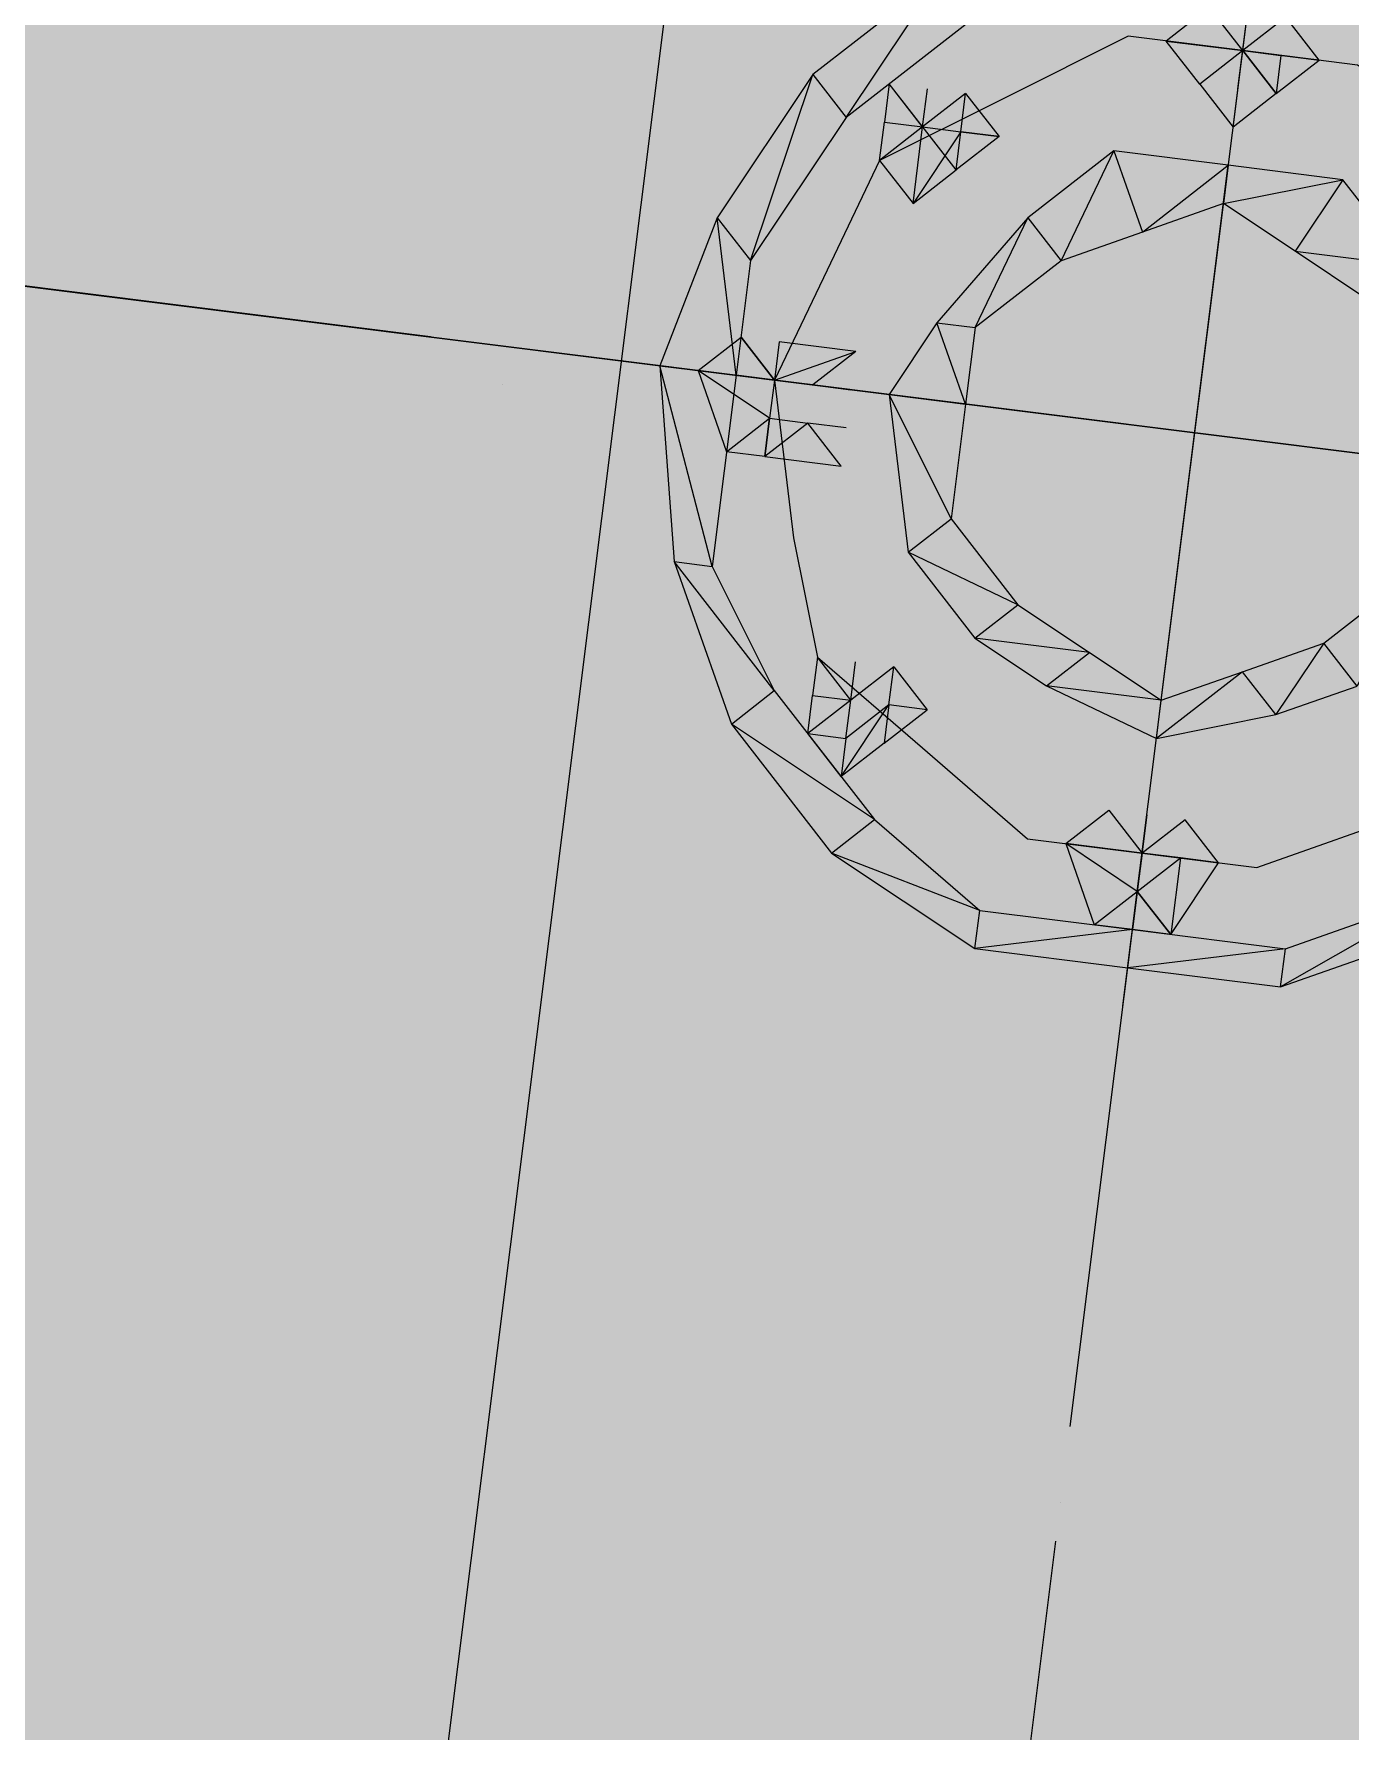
# Model space of a CAD drawing. Header units: metres. Extents: x -4 to 509425, y 7549 to 4732445.
# Drawn here: x 475987.121 to 475987.4103, y 4719727.6123 to 4719727.9853 of the extents above; entities that cross this region are included whole.
import ezdxf

# ---------------------------------------------------------------- set-up
doc = ezdxf.new("R2010")
doc.units = ezdxf.units.M
doc.header["$LTSCALE"] = 0.01
doc.header["$MEASUREMENT"] = 0
doc.layers.get('0').update_dxf_attribs({"lineweight": 0})
doc.layers.add('_SUBESTACIÓN', color=1, linetype='Continuous')
doc.layers.add('SUBESTACION LA VID', color=253, linetype='Continuous')

# ---------------------------------------------------------------- blocks, each defined once
blk = doc.blocks.new('A$Cfff6051d')
at = {"layer": 'SUBESTACION LA VID', "transparency": 33554687}
h = blk.add_hatch(color=256, dxfattribs=at)
h.dxf.hatch_style = 2
edge = h.paths.add_edge_path()
edge.add_spline(control_points=[(475986.60787, 4719725.92063), (475986.60787, 4719725.92063), (475986.61627, 4719725.91958), (475986.61627, 4719725.91958), (475986.61627, 4719725.91958), (475987.11864, 4719729.99479), (475987.11864, 4719729.99479), (475987.11864, 4719729.99479), (475986.60787, 4719725.92063), (475986.60787, 4719725.92063)], knot_values=[0, 0, 0, 0, 1, 1, 1, 2, 2, 2, 3, 3, 3, 3], degree=3, periodic=0)
edge = h.paths.add_edge_path()
edge.add_spline(control_points=[(475986.61627, 4719725.91958), (475986.61627, 4719725.91958), (475987.11864, 4719729.99479), (475987.11864, 4719729.99479), (475987.11864, 4719729.99479), (475987.12704, 4719729.99374), (475987.12704, 4719729.99374), (475987.12704, 4719729.99374), (475986.61627, 4719725.91958), (475986.61627, 4719725.91958)], knot_values=[0, 0, 0, 0, 1, 1, 1, 2, 2, 2, 3, 3, 3, 3], degree=3, periodic=0)
h = blk.add_hatch(color=256, dxfattribs=at)
h.dxf.hatch_style = 2
h.paths.add_polyline_path([(475987.38673, 4719727.98168), (475987.39408, 4719727.97222), (475987.38463, 4719727.96487)])
h = blk.add_hatch(color=256, dxfattribs=at)
h.dxf.hatch_style = 2
h.paths.add_polyline_path([(475987.32477, 4719727.96385), (475987.32583, 4719727.97225), (475987.33317, 4719727.96279)])
h = blk.add_hatch(color=256, dxfattribs=at)
h.dxf.hatch_style = 2
h.paths.add_polyline_path([(475987.2838, 4719727.90926), (475987.267, 4719727.91136), (475987.27645, 4719727.91871)])
h = blk.add_hatch(color=256, dxfattribs=at)
h.dxf.hatch_style = 2
h.paths.add_polyline_path([(475987.30897, 4719727.83784), (475987.31003, 4719727.84624), (475987.31737, 4719727.83679)])
h = blk.add_hatch(color=256, dxfattribs=at)
h.dxf.hatch_style = 2
h.paths.add_polyline_path([(475987.36462, 4719727.80527), (475987.34782, 4719727.80737), (475987.35727, 4719727.81472)])
h = blk.add_hatch(color=256, dxfattribs=at)
h.dxf.hatch_style = 2
h.paths.add_polyline_path([(475987.36356, 4719727.79687), (475987.37091, 4719727.78741), (475987.36251, 4719727.78847)])
at = {"layer": 'SUBESTACION LA VID', "lineweight": 15}
blk.add_line((475986.93215, 4719725.37657), (475987.55455, 4719730.34117), dxfattribs=at)
at = {"layer": 'SUBESTACION LA VID', "lineweight": 0}
for p, q in [((475987.38673, 4719727.98168), (475987.40253, 4719728.10768)), ((475987.36041, 4719727.77167), (475987.39095, 4719728.01528)), ((475987.38568, 4719727.97327), (475987.38884, 4719727.99848)), ((475987.32372, 4719727.95545), (475987.30902, 4719727.97435)), ((475987.31637, 4719727.9649), (475987.31742, 4719727.9733)), ((475987.32583, 4719727.97225), (475987.31637, 4719727.9649)), ((475987.38463, 4719727.96487), (475987.38463, 4719727.96487)), ((475987.36883, 4719727.83887), (475987.38357, 4719727.95647)), ((475987.2082, 4719727.91873), (475987.09059, 4719727.93348)), ((475987.2838, 4719727.90926), (475987.27645, 4719727.91871)), ((475987.3594, 4719727.89978), (475987.2418, 4719727.91452)), ((475987.49381, 4719727.88293), (475987.2586, 4719727.91242)), ((475987.22394, 4719727.90823), (475987.22394, 4719727.90823)), ((475987.3006, 4719727.90715), (475987.2754, 4719727.91031)), ((475987.2922, 4719727.9082), (475987.3006, 4719727.90715)), ((475987.29954, 4719727.89875), (475987.29114, 4719727.8998)), ((475987.51061, 4719727.88082), (475987.393, 4719727.89557)), ((475987.37515, 4719727.88927), (475987.37515, 4719727.88927)), ((475987.30057, 4719727.83889), (475987.30163, 4719727.84729)), ((475987.31003, 4719727.84624), (475987.29112, 4719727.83155)), ((475987.31003, 4719727.84624), (475987.30057, 4719727.83889)), ((475987.36567, 4719727.81367), (475987.36251, 4719727.78847)), ((475987.36462, 4719727.80527), (475987.36567, 4719727.81367)), ((475987.36567, 4719727.81367), (475987.36567, 4719727.81367)), ((475987.37407, 4719727.81261), (475987.36462, 4719727.80527)), ((475987.34882, 4719727.67926), (475987.36462, 4719727.80527)), ((475987.34671, 4719727.66246), (475987.34671, 4719727.66246)), ((475987.32986, 4719727.52806), (475987.34566, 4719727.65406))]:
    blk.add_line(p, q, dxfattribs=at)
at = {"layer": 'SUBESTACION LA VID', "lineweight": 15}
blk.add_lwpolyline([(475997.17099, 4719726.6697), (475986.16655, 4719728.04932), (475997.17099, 4719726.6697)], dxfattribs=at)
at = {"layer": 'SUBESTACION LA VID', "lineweight": 0}
blk.add_lwpolyline([(475987.38673, 4719727.98168), (475987.36153, 4719727.98484), (475987.33423, 4719727.97119), (475987.30692, 4719727.95755), (475987.29536, 4719727.9334), (475987.2838, 4719727.90926), (475987.28799, 4719727.8746), (475987.29323, 4719727.84835), (475987.31632, 4719727.82839), (475987.33942, 4719727.80843), (475987.36462, 4719727.80527), (475987.38982, 4719727.80211), (475987.42553, 4719727.8147), (475987.44443, 4719727.82939), (475987.45599, 4719727.85354), (475987.4686, 4719727.88609), (475987.46336, 4719727.91234), (475987.45812, 4719727.9386), (475987.44343, 4719727.9575), (475987.41193, 4719727.97852), (475987.38673, 4719727.98168)], dxfattribs=at)
at = {"layer": 'SUBESTACION LA VID'}
for points in [[(475987.38673, 4719727.98168), (475987.39408, 4719727.97222), (475987.38463, 4719727.96487)], [(475987.32477, 4719727.96385), (475987.32583, 4719727.97225), (475987.33317, 4719727.96279)], [(475987.2838, 4719727.90926), (475987.267, 4719727.91136), (475987.27645, 4719727.91871)], [(475987.30897, 4719727.83784), (475987.31003, 4719727.84624), (475987.31737, 4719727.83679)], [(475987.36462, 4719727.80527), (475987.34782, 4719727.80737), (475987.35727, 4719727.81472)], [(475987.36356, 4719727.79687), (475987.37091, 4719727.78741), (475987.36251, 4719727.78847)]]:
    blk.add_lwpolyline(points, close=True, dxfattribs=at)
at = {"layer": 'SUBESTACION LA VID', "lineweight": 0}
for points in [[(475987.38673, 4719727.98168), (475987.39408, 4719727.97222), (475987.38463, 4719727.96487)], [(475987.32477, 4719727.96385), (475987.32583, 4719727.97225), (475987.33317, 4719727.96279)], [(475987.2838, 4719727.90926), (475987.267, 4719727.91136), (475987.27645, 4719727.91871)], [(475987.30897, 4719727.83784), (475987.31003, 4719727.84624), (475987.31737, 4719727.83679)], [(475987.36462, 4719727.80527), (475987.34782, 4719727.80737), (475987.35727, 4719727.81472)], [(475987.36356, 4719727.79687), (475987.37091, 4719727.78741), (475987.36251, 4719727.78847)]]:
    blk.add_lwpolyline(points, close=True, dxfattribs=at)
at = {"layer": 'SUBESTACION LA VID'}
for points in [[(475986.61627, 4719725.91958), (475986.61627, 4719725.91958), (475987.11864, 4719729.99479), (475987.11864, 4719729.99479), (475987.11864, 4719729.99479), (475987.12704, 4719729.99374), (475987.12704, 4719729.99374), (475987.12704, 4719729.99374), (475986.61627, 4719725.91958), (475986.61627, 4719725.91958)], [(475987.32058, 4719727.9985), (475987.32058, 4719727.9985), (475987.29957, 4719727.96701), (475987.29957, 4719727.96701), (475987.29957, 4719727.96701), (475987.29222, 4719727.97646), (475987.29222, 4719727.97646), (475987.29222, 4719727.97646), (475987.32058, 4719727.9985), (475987.32058, 4719727.9985)], [(475987.32793, 4719727.98905), (475987.32793, 4719727.98905), (475987.32058, 4719727.9985), (475987.32058, 4719727.9985), (475987.32058, 4719727.9985), (475987.29957, 4719727.96701), (475987.29957, 4719727.96701), (475987.29957, 4719727.96701), (475987.32793, 4719727.98905), (475987.32793, 4719727.98905)], [(475987.38673, 4719727.98168), (475987.38673, 4719727.98168), (475987.36993, 4719727.98378), (475987.36993, 4719727.98378), (475987.36993, 4719727.98378), (475987.37939, 4719727.99113), (475987.37939, 4719727.99113), (475987.37939, 4719727.99113), (475987.38673, 4719727.98168), (475987.38673, 4719727.98168)], [(475987.40353, 4719727.97957), (475987.40353, 4719727.97957), (475987.38673, 4719727.98168), (475987.38673, 4719727.98168), (475987.38673, 4719727.98168), (475987.39619, 4719727.98902), (475987.39619, 4719727.98902), (475987.39619, 4719727.98902), (475987.40353, 4719727.97957), (475987.40353, 4719727.97957)], [(475987.37728, 4719727.97433), (475987.37728, 4719727.97433), (475987.38673, 4719727.98168), (475987.38673, 4719727.98168), (475987.38673, 4719727.98168), (475987.36993, 4719727.98378), (475987.36993, 4719727.98378), (475987.36993, 4719727.98378), (475987.37728, 4719727.97433), (475987.37728, 4719727.97433)], [(475987.38463, 4719727.96487), (475987.38463, 4719727.96487), (475987.37728, 4719727.97433), (475987.37728, 4719727.97433), (475987.37728, 4719727.97433), (475987.38673, 4719727.98168), (475987.38673, 4719727.98168), (475987.38673, 4719727.98168), (475987.38463, 4719727.96487), (475987.38463, 4719727.96487)], [(475987.38673, 4719727.98168), (475987.38673, 4719727.98168), (475987.39408, 4719727.97222), (475987.39408, 4719727.97222), (475987.39408, 4719727.97222), (475987.39513, 4719727.98062), (475987.39513, 4719727.98062), (475987.39513, 4719727.98062), (475987.38673, 4719727.98168), (475987.38673, 4719727.98168)], [(475987.39513, 4719727.98062), (475987.39513, 4719727.98062), (475987.40353, 4719727.97957), (475987.40353, 4719727.97957), (475987.40353, 4719727.97957), (475987.38673, 4719727.98168), (475987.38673, 4719727.98168), (475987.38673, 4719727.98168), (475987.39513, 4719727.98062), (475987.39513, 4719727.98062)], [(475987.39408, 4719727.97222), (475987.39408, 4719727.97222), (475987.39513, 4719727.98062), (475987.39513, 4719727.98062), (475987.39513, 4719727.98062), (475987.40353, 4719727.97957), (475987.40353, 4719727.97957), (475987.40353, 4719727.97957), (475987.39408, 4719727.97222), (475987.39408, 4719727.97222)], [(475987.29222, 4719727.97646), (475987.29222, 4719727.97646), (475987.27856, 4719727.93551), (475987.27856, 4719727.93551), (475987.27856, 4719727.93551), (475987.27121, 4719727.94496), (475987.27121, 4719727.94496), (475987.27121, 4719727.94496), (475987.29222, 4719727.97646), (475987.29222, 4719727.97646)], [(475987.29957, 4719727.96701), (475987.29957, 4719727.96701), (475987.29222, 4719727.97646), (475987.29222, 4719727.97646), (475987.29222, 4719727.97646), (475987.27856, 4719727.93551), (475987.27856, 4719727.93551), (475987.27856, 4719727.93551), (475987.29957, 4719727.96701), (475987.29957, 4719727.96701)], [(475987.31637, 4719727.9649), (475987.31637, 4719727.9649), (475987.30797, 4719727.96595), (475987.30797, 4719727.96595), (475987.30797, 4719727.96595), (475987.30902, 4719727.97435), (475987.30902, 4719727.97435), (475987.30902, 4719727.97435), (475987.31637, 4719727.9649), (475987.31637, 4719727.9649)], [(475987.30692, 4719727.95755), (475987.30692, 4719727.95755), (475987.31637, 4719727.9649), (475987.31637, 4719727.9649), (475987.31637, 4719727.9649), (475987.30797, 4719727.96595), (475987.30797, 4719727.96595), (475987.30797, 4719727.96595), (475987.30692, 4719727.95755), (475987.30692, 4719727.95755)], [(475987.31426, 4719727.9481), (475987.31426, 4719727.9481), (475987.30692, 4719727.95755), (475987.30692, 4719727.95755), (475987.30692, 4719727.95755), (475987.31637, 4719727.9649), (475987.31637, 4719727.9649), (475987.31637, 4719727.9649), (475987.31426, 4719727.9481), (475987.31426, 4719727.9481)], [(475987.31637, 4719727.9649), (475987.31637, 4719727.9649), (475987.31426, 4719727.9481), (475987.31426, 4719727.9481), (475987.31426, 4719727.9481), (475987.32477, 4719727.96385), (475987.32477, 4719727.96385), (475987.32477, 4719727.96385), (475987.31637, 4719727.9649), (475987.31637, 4719727.9649)], [(475987.31426, 4719727.9481), (475987.31426, 4719727.9481), (475987.32477, 4719727.96385), (475987.32477, 4719727.96385), (475987.32477, 4719727.96385), (475987.32372, 4719727.95545), (475987.32372, 4719727.95545), (475987.32372, 4719727.95545), (475987.31426, 4719727.9481), (475987.31426, 4719727.9481)], [(475987.32477, 4719727.96385), (475987.32477, 4719727.96385), (475987.32372, 4719727.95545), (475987.32372, 4719727.95545), (475987.32372, 4719727.95545), (475987.33317, 4719727.96279), (475987.33317, 4719727.96279), (475987.33317, 4719727.96279), (475987.32477, 4719727.96385), (475987.32477, 4719727.96385)], [(475987.35837, 4719727.95963), (475987.35837, 4719727.95963), (475987.34681, 4719727.93549), (475987.34681, 4719727.93549), (475987.34681, 4719727.93549), (475987.33947, 4719727.94494), (475987.33947, 4719727.94494), (475987.33947, 4719727.94494), (475987.35837, 4719727.95963), (475987.35837, 4719727.95963)], [(475987.36467, 4719727.94178), (475987.36467, 4719727.94178), (475987.35837, 4719727.95963), (475987.35837, 4719727.95963), (475987.35837, 4719727.95963), (475987.34681, 4719727.93549), (475987.34681, 4719727.93549), (475987.34681, 4719727.93549), (475987.36467, 4719727.94178), (475987.36467, 4719727.94178)], [(475987.38357, 4719727.95647), (475987.38357, 4719727.95647), (475987.36467, 4719727.94178), (475987.36467, 4719727.94178), (475987.36467, 4719727.94178), (475987.35837, 4719727.95963), (475987.35837, 4719727.95963), (475987.35837, 4719727.95963), (475987.38357, 4719727.95647), (475987.38357, 4719727.95647)], [(475987.38252, 4719727.94807), (475987.38252, 4719727.94807), (475987.38357, 4719727.95647), (475987.38357, 4719727.95647), (475987.38357, 4719727.95647), (475987.36467, 4719727.94178), (475987.36467, 4719727.94178), (475987.36467, 4719727.94178), (475987.38252, 4719727.94807), (475987.38252, 4719727.94807)], [(475987.40877, 4719727.95331), (475987.40877, 4719727.95331), (475987.38252, 4719727.94807), (475987.38252, 4719727.94807), (475987.38252, 4719727.94807), (475987.38357, 4719727.95647), (475987.38357, 4719727.95647), (475987.38357, 4719727.95647), (475987.40877, 4719727.95331), (475987.40877, 4719727.95331)], [(475987.39827, 4719727.93757), (475987.39827, 4719727.93757), (475987.40877, 4719727.95331), (475987.40877, 4719727.95331), (475987.40877, 4719727.95331), (475987.38252, 4719727.94807), (475987.38252, 4719727.94807), (475987.38252, 4719727.94807), (475987.39827, 4719727.93757), (475987.39827, 4719727.93757)], [(475987.42347, 4719727.93441), (475987.42347, 4719727.93441), (475987.39827, 4719727.93757), (475987.39827, 4719727.93757), (475987.39827, 4719727.93757), (475987.40877, 4719727.95331), (475987.40877, 4719727.95331), (475987.40877, 4719727.95331), (475987.42347, 4719727.93441), (475987.42347, 4719727.93441)], [(475987.27121, 4719727.94496), (475987.27121, 4719727.94496), (475987.2754, 4719727.91031), (475987.2754, 4719727.91031), (475987.2754, 4719727.91031), (475987.2586, 4719727.91242), (475987.2586, 4719727.91242), (475987.2586, 4719727.91242), (475987.27121, 4719727.94496), (475987.27121, 4719727.94496)], [(475987.27856, 4719727.93551), (475987.27856, 4719727.93551), (475987.27121, 4719727.94496), (475987.27121, 4719727.94496), (475987.27121, 4719727.94496), (475987.2754, 4719727.91031), (475987.2754, 4719727.91031), (475987.2754, 4719727.91031), (475987.27856, 4719727.93551), (475987.27856, 4719727.93551)], [(475987.33947, 4719727.94494), (475987.33947, 4719727.94494), (475987.32791, 4719727.92079), (475987.32791, 4719727.92079), (475987.32791, 4719727.92079), (475987.31951, 4719727.92184), (475987.31951, 4719727.92184), (475987.31951, 4719727.92184), (475987.33947, 4719727.94494), (475987.33947, 4719727.94494)], [(475987.34681, 4719727.93549), (475987.34681, 4719727.93549), (475987.33947, 4719727.94494), (475987.33947, 4719727.94494), (475987.33947, 4719727.94494), (475987.32791, 4719727.92079), (475987.32791, 4719727.92079), (475987.32791, 4719727.92079), (475987.34681, 4719727.93549), (475987.34681, 4719727.93549)], [(475987.41401, 4719727.92706), (475987.41401, 4719727.92706), (475987.42347, 4719727.93441), (475987.42347, 4719727.93441), (475987.42347, 4719727.93441), (475987.39827, 4719727.93757), (475987.39827, 4719727.93757), (475987.39827, 4719727.93757), (475987.41401, 4719727.92706), (475987.41401, 4719727.92706)], [(475987.31951, 4719727.92184), (475987.31951, 4719727.92184), (475987.3258, 4719727.90399), (475987.3258, 4719727.90399), (475987.3258, 4719727.90399), (475987.309, 4719727.9061), (475987.309, 4719727.9061), (475987.309, 4719727.9061), (475987.31951, 4719727.92184), (475987.31951, 4719727.92184)], [(475987.32791, 4719727.92079), (475987.32791, 4719727.92079), (475987.31951, 4719727.92184), (475987.31951, 4719727.92184), (475987.31951, 4719727.92184), (475987.3258, 4719727.90399), (475987.3258, 4719727.90399), (475987.3258, 4719727.90399), (475987.32791, 4719727.92079), (475987.32791, 4719727.92079)], [(475987.30165, 4719727.91555), (475987.30165, 4719727.91555), (475987.2838, 4719727.90926), (475987.2838, 4719727.90926), (475987.2838, 4719727.90926), (475987.28485, 4719727.91766), (475987.28485, 4719727.91766), (475987.28485, 4719727.91766), (475987.30165, 4719727.91555), (475987.30165, 4719727.91555)], [(475987.2922, 4719727.9082), (475987.2922, 4719727.9082), (475987.30165, 4719727.91555), (475987.30165, 4719727.91555), (475987.30165, 4719727.91555), (475987.2838, 4719727.90926), (475987.2838, 4719727.90926), (475987.2838, 4719727.90926), (475987.2922, 4719727.9082), (475987.2922, 4719727.9082)], [(475987.2754, 4719727.91031), (475987.2754, 4719727.91031), (475987.2586, 4719727.91242), (475987.2586, 4719727.91242), (475987.2586, 4719727.91242), (475987.27013, 4719727.86831), (475987.27013, 4719727.86831), (475987.27013, 4719727.86831), (475987.2754, 4719727.91031), (475987.2754, 4719727.91031)], [(475987.2586, 4719727.91242), (475987.2586, 4719727.91242), (475987.27013, 4719727.86831), (475987.27013, 4719727.86831), (475987.27013, 4719727.86831), (475987.26173, 4719727.86936), (475987.26173, 4719727.86936), (475987.26173, 4719727.86936), (475987.2586, 4719727.91242), (475987.2586, 4719727.91242)], [(475987.2838, 4719727.90926), (475987.2838, 4719727.90926), (475987.267, 4719727.91136), (475987.267, 4719727.91136), (475987.267, 4719727.91136), (475987.28274, 4719727.90086), (475987.28274, 4719727.90086), (475987.28274, 4719727.90086), (475987.2838, 4719727.90926), (475987.2838, 4719727.90926)], [(475987.267, 4719727.91136), (475987.267, 4719727.91136), (475987.28274, 4719727.90086), (475987.28274, 4719727.90086), (475987.28274, 4719727.90086), (475987.27329, 4719727.89351), (475987.27329, 4719727.89351), (475987.27329, 4719727.89351), (475987.267, 4719727.91136), (475987.267, 4719727.91136)], [(475987.3258, 4719727.90399), (475987.3258, 4719727.90399), (475987.309, 4719727.9061), (475987.309, 4719727.9061), (475987.309, 4719727.9061), (475987.32264, 4719727.87879), (475987.32264, 4719727.87879), (475987.32264, 4719727.87879), (475987.3258, 4719727.90399), (475987.3258, 4719727.90399)], [(475987.309, 4719727.9061), (475987.309, 4719727.9061), (475987.32264, 4719727.87879), (475987.32264, 4719727.87879), (475987.32264, 4719727.87879), (475987.31319, 4719727.87144), (475987.31319, 4719727.87144), (475987.31319, 4719727.87144), (475987.309, 4719727.9061), (475987.309, 4719727.9061)], [(475987.28274, 4719727.90086), (475987.28274, 4719727.90086), (475987.27329, 4719727.89351), (475987.27329, 4719727.89351), (475987.27329, 4719727.89351), (475987.28169, 4719727.89246), (475987.28169, 4719727.89246), (475987.28169, 4719727.89246), (475987.28274, 4719727.90086), (475987.28274, 4719727.90086)], [(475987.28274, 4719727.90086), (475987.28274, 4719727.90086), (475987.28169, 4719727.89246), (475987.28169, 4719727.89246), (475987.28169, 4719727.89246), (475987.29114, 4719727.8998), (475987.29114, 4719727.8998), (475987.29114, 4719727.8998), (475987.28274, 4719727.90086), (475987.28274, 4719727.90086)], [(475987.28169, 4719727.89246), (475987.28169, 4719727.89246), (475987.29114, 4719727.8998), (475987.29114, 4719727.8998), (475987.29114, 4719727.8998), (475987.29849, 4719727.89035), (475987.29849, 4719727.89035), (475987.29849, 4719727.89035), (475987.28169, 4719727.89246), (475987.28169, 4719727.89246)], [(475987.32264, 4719727.87879), (475987.32264, 4719727.87879), (475987.31319, 4719727.87144), (475987.31319, 4719727.87144), (475987.31319, 4719727.87144), (475987.33733, 4719727.85988), (475987.33733, 4719727.85988), (475987.33733, 4719727.85988), (475987.32264, 4719727.87879), (475987.32264, 4719727.87879)], [(475987.31319, 4719727.87144), (475987.31319, 4719727.87144), (475987.33733, 4719727.85988), (475987.33733, 4719727.85988), (475987.33733, 4719727.85988), (475987.32788, 4719727.85254), (475987.32788, 4719727.85254), (475987.32788, 4719727.85254), (475987.31319, 4719727.87144), (475987.31319, 4719727.87144)], [(475987.27013, 4719727.86831), (475987.27013, 4719727.86831), (475987.26173, 4719727.86936), (475987.26173, 4719727.86936), (475987.26173, 4719727.86936), (475987.28377, 4719727.841), (475987.28377, 4719727.841), (475987.28377, 4719727.841), (475987.27013, 4719727.86831), (475987.27013, 4719727.86831)], [(475987.26173, 4719727.86936), (475987.26173, 4719727.86936), (475987.28377, 4719727.841), (475987.28377, 4719727.841), (475987.28377, 4719727.841), (475987.27432, 4719727.83365), (475987.27432, 4719727.83365), (475987.27432, 4719727.83365), (475987.26173, 4719727.86936), (475987.26173, 4719727.86936)], [(475987.40454, 4719727.85146), (475987.40454, 4719727.85146), (475987.41189, 4719727.842), (475987.41189, 4719727.842), (475987.41189, 4719727.842), (475987.42344, 4719727.86615), (475987.42344, 4719727.86615), (475987.42344, 4719727.86615), (475987.40454, 4719727.85146), (475987.40454, 4719727.85146)], [(475987.33733, 4719727.85988), (475987.33733, 4719727.85988), (475987.32788, 4719727.85254), (475987.32788, 4719727.85254), (475987.32788, 4719727.85254), (475987.35308, 4719727.84938), (475987.35308, 4719727.84938), (475987.35308, 4719727.84938), (475987.33733, 4719727.85988), (475987.33733, 4719727.85988)], [(475987.32788, 4719727.85254), (475987.32788, 4719727.85254), (475987.35308, 4719727.84938), (475987.35308, 4719727.84938), (475987.35308, 4719727.84938), (475987.34363, 4719727.84203), (475987.34363, 4719727.84203), (475987.34363, 4719727.84203), (475987.32788, 4719727.85254), (475987.32788, 4719727.85254)], [(475987.38668, 4719727.84516), (475987.38668, 4719727.84516), (475987.39403, 4719727.83571), (475987.39403, 4719727.83571), (475987.39403, 4719727.83571), (475987.40454, 4719727.85146), (475987.40454, 4719727.85146), (475987.40454, 4719727.85146), (475987.38668, 4719727.84516), (475987.38668, 4719727.84516)], [(475987.39403, 4719727.83571), (475987.39403, 4719727.83571), (475987.40454, 4719727.85146), (475987.40454, 4719727.85146), (475987.40454, 4719727.85146), (475987.41189, 4719727.842), (475987.41189, 4719727.842), (475987.41189, 4719727.842), (475987.39403, 4719727.83571), (475987.39403, 4719727.83571)], [(475987.30057, 4719727.83889), (475987.30057, 4719727.83889), (475987.29217, 4719727.83995), (475987.29217, 4719727.83995), (475987.29217, 4719727.83995), (475987.29323, 4719727.84835), (475987.29323, 4719727.84835), (475987.29323, 4719727.84835), (475987.30057, 4719727.83889), (475987.30057, 4719727.83889)], [(475987.35308, 4719727.84938), (475987.35308, 4719727.84938), (475987.34363, 4719727.84203), (475987.34363, 4719727.84203), (475987.34363, 4719727.84203), (475987.36883, 4719727.83887), (475987.36883, 4719727.83887), (475987.36883, 4719727.83887), (475987.35308, 4719727.84938), (475987.35308, 4719727.84938)], [(475987.36883, 4719727.83887), (475987.36883, 4719727.83887), (475987.36778, 4719727.83047), (475987.36778, 4719727.83047), (475987.36778, 4719727.83047), (475987.38668, 4719727.84516), (475987.38668, 4719727.84516), (475987.38668, 4719727.84516), (475987.36883, 4719727.83887), (475987.36883, 4719727.83887)], [(475987.36778, 4719727.83047), (475987.36778, 4719727.83047), (475987.38668, 4719727.84516), (475987.38668, 4719727.84516), (475987.38668, 4719727.84516), (475987.39403, 4719727.83571), (475987.39403, 4719727.83571), (475987.39403, 4719727.83571), (475987.36778, 4719727.83047), (475987.36778, 4719727.83047)], [(475987.28377, 4719727.841), (475987.28377, 4719727.841), (475987.27432, 4719727.83365), (475987.27432, 4719727.83365), (475987.27432, 4719727.83365), (475987.30582, 4719727.81264), (475987.30582, 4719727.81264), (475987.30582, 4719727.81264), (475987.28377, 4719727.841), (475987.28377, 4719727.841)], [(475987.29112, 4719727.83155), (475987.29112, 4719727.83155), (475987.30057, 4719727.83889), (475987.30057, 4719727.83889), (475987.30057, 4719727.83889), (475987.29217, 4719727.83995), (475987.29217, 4719727.83995), (475987.29217, 4719727.83995), (475987.29112, 4719727.83155), (475987.29112, 4719727.83155)], [(475987.34363, 4719727.84203), (475987.34363, 4719727.84203), (475987.36883, 4719727.83887), (475987.36883, 4719727.83887), (475987.36883, 4719727.83887), (475987.36778, 4719727.83047), (475987.36778, 4719727.83047), (475987.36778, 4719727.83047), (475987.34363, 4719727.84203), (475987.34363, 4719727.84203)], [(475987.29952, 4719727.83049), (475987.29952, 4719727.83049), (475987.29112, 4719727.83155), (475987.29112, 4719727.83155), (475987.29112, 4719727.83155), (475987.30057, 4719727.83889), (475987.30057, 4719727.83889), (475987.30057, 4719727.83889), (475987.29952, 4719727.83049), (475987.29952, 4719727.83049)], [(475987.30792, 4719727.82944), (475987.30792, 4719727.82944), (475987.30897, 4719727.83784), (475987.30897, 4719727.83784), (475987.30897, 4719727.83784), (475987.29847, 4719727.82209), (475987.29847, 4719727.82209), (475987.29847, 4719727.82209), (475987.30792, 4719727.82944), (475987.30792, 4719727.82944)], [(475987.30897, 4719727.83784), (475987.30897, 4719727.83784), (475987.29847, 4719727.82209), (475987.29847, 4719727.82209), (475987.29847, 4719727.82209), (475987.29952, 4719727.83049), (475987.29952, 4719727.83049), (475987.29952, 4719727.83049), (475987.30897, 4719727.83784), (475987.30897, 4719727.83784)], [(475987.31737, 4719727.83679), (475987.31737, 4719727.83679), (475987.30792, 4719727.82944), (475987.30792, 4719727.82944), (475987.30792, 4719727.82944), (475987.30897, 4719727.83784), (475987.30897, 4719727.83784), (475987.30897, 4719727.83784), (475987.31737, 4719727.83679), (475987.31737, 4719727.83679)], [(475987.27432, 4719727.83365), (475987.27432, 4719727.83365), (475987.30582, 4719727.81264), (475987.30582, 4719727.81264), (475987.30582, 4719727.81264), (475987.29636, 4719727.80529), (475987.29636, 4719727.80529), (475987.29636, 4719727.80529), (475987.27432, 4719727.83365), (475987.27432, 4719727.83365)], [(475987.29847, 4719727.82209), (475987.29847, 4719727.82209), (475987.29952, 4719727.83049), (475987.29952, 4719727.83049), (475987.29952, 4719727.83049), (475987.29112, 4719727.83155), (475987.29112, 4719727.83155), (475987.29112, 4719727.83155), (475987.29847, 4719727.82209), (475987.29847, 4719727.82209)], [(475987.30582, 4719727.81264), (475987.30582, 4719727.81264), (475987.29636, 4719727.80529), (475987.29636, 4719727.80529), (475987.29636, 4719727.80529), (475987.32891, 4719727.79268), (475987.32891, 4719727.79268), (475987.32891, 4719727.79268), (475987.30582, 4719727.81264), (475987.30582, 4719727.81264)], [(475987.38142, 4719727.80316), (475987.38142, 4719727.80316), (475987.36462, 4719727.80527), (475987.36462, 4719727.80527), (475987.36462, 4719727.80527), (475987.37407, 4719727.81261), (475987.37407, 4719727.81261), (475987.37407, 4719727.81261), (475987.38142, 4719727.80316), (475987.38142, 4719727.80316)], [(475987.36462, 4719727.80527), (475987.36462, 4719727.80527), (475987.34782, 4719727.80737), (475987.34782, 4719727.80737), (475987.34782, 4719727.80737), (475987.36356, 4719727.79687), (475987.36356, 4719727.79687), (475987.36356, 4719727.79687), (475987.36462, 4719727.80527), (475987.36462, 4719727.80527)], [(475987.34782, 4719727.80737), (475987.34782, 4719727.80737), (475987.36356, 4719727.79687), (475987.36356, 4719727.79687), (475987.36356, 4719727.79687), (475987.35411, 4719727.78952), (475987.35411, 4719727.78952), (475987.35411, 4719727.78952), (475987.34782, 4719727.80737), (475987.34782, 4719727.80737)], [(475987.29636, 4719727.80529), (475987.29636, 4719727.80529), (475987.32891, 4719727.79268), (475987.32891, 4719727.79268), (475987.32891, 4719727.79268), (475987.32786, 4719727.78428), (475987.32786, 4719727.78428), (475987.32786, 4719727.78428), (475987.29636, 4719727.80529), (475987.29636, 4719727.80529)], [(475987.36356, 4719727.79687), (475987.36356, 4719727.79687), (475987.37091, 4719727.78741), (475987.37091, 4719727.78741), (475987.37091, 4719727.78741), (475987.37302, 4719727.80421), (475987.37302, 4719727.80421), (475987.37302, 4719727.80421), (475987.36356, 4719727.79687), (475987.36356, 4719727.79687)], [(475987.37302, 4719727.80421), (475987.37302, 4719727.80421), (475987.38142, 4719727.80316), (475987.38142, 4719727.80316), (475987.38142, 4719727.80316), (475987.36462, 4719727.80527), (475987.36462, 4719727.80527), (475987.36462, 4719727.80527), (475987.37302, 4719727.80421), (475987.37302, 4719727.80421)], [(475987.37091, 4719727.78741), (475987.37091, 4719727.78741), (475987.37302, 4719727.80421), (475987.37302, 4719727.80421), (475987.37302, 4719727.80421), (475987.38142, 4719727.80316), (475987.38142, 4719727.80316), (475987.38142, 4719727.80316), (475987.37091, 4719727.78741), (475987.37091, 4719727.78741)], [(475987.36356, 4719727.79687), (475987.36356, 4719727.79687), (475987.35411, 4719727.78952), (475987.35411, 4719727.78952), (475987.35411, 4719727.78952), (475987.36251, 4719727.78847), (475987.36251, 4719727.78847), (475987.36251, 4719727.78847), (475987.36356, 4719727.79687), (475987.36356, 4719727.79687)], [(475987.39611, 4719727.78425), (475987.39611, 4719727.78425), (475987.39506, 4719727.77585), (475987.39506, 4719727.77585), (475987.39506, 4719727.77585), (475987.43182, 4719727.79684), (475987.43182, 4719727.79684), (475987.43182, 4719727.79684), (475987.39611, 4719727.78425), (475987.39611, 4719727.78425)], [(475987.39506, 4719727.77585), (475987.39506, 4719727.77585), (475987.43182, 4719727.79684), (475987.43182, 4719727.79684), (475987.43182, 4719727.79684), (475987.43077, 4719727.78844), (475987.43077, 4719727.78844), (475987.43077, 4719727.78844), (475987.39506, 4719727.77585), (475987.39506, 4719727.77585)], [(475987.32891, 4719727.79268), (475987.32891, 4719727.79268), (475987.32786, 4719727.78428), (475987.32786, 4719727.78428), (475987.32786, 4719727.78428), (475987.36251, 4719727.78847), (475987.36251, 4719727.78847), (475987.36251, 4719727.78847), (475987.32891, 4719727.79268), (475987.32891, 4719727.79268)], [(475987.32786, 4719727.78428), (475987.32786, 4719727.78428), (475987.36251, 4719727.78847), (475987.36251, 4719727.78847), (475987.36251, 4719727.78847), (475987.36146, 4719727.78007), (475987.36146, 4719727.78007), (475987.36146, 4719727.78007), (475987.32786, 4719727.78428), (475987.32786, 4719727.78428)], [(475987.36251, 4719727.78847), (475987.36251, 4719727.78847), (475987.36146, 4719727.78007), (475987.36146, 4719727.78007), (475987.36146, 4719727.78007), (475987.39611, 4719727.78425), (475987.39611, 4719727.78425), (475987.39611, 4719727.78425), (475987.36251, 4719727.78847), (475987.36251, 4719727.78847)], [(475987.36146, 4719727.78007), (475987.36146, 4719727.78007), (475987.39611, 4719727.78425), (475987.39611, 4719727.78425), (475987.39611, 4719727.78425), (475987.39506, 4719727.77585), (475987.39506, 4719727.77585), (475987.39506, 4719727.77585), (475987.36146, 4719727.78007), (475987.36146, 4719727.78007)]]:
    blk.add_open_spline(points, degree=3, knots=[0, 0, 0, 0, 1, 1, 1, 2, 2, 2, 3, 3, 3, 3], dxfattribs=at)
at = {"layer": 'SUBESTACION LA VID', "lineweight": 0}
for points in [[(475986.61627, 4719725.91958), (475986.61627, 4719725.91958), (475987.11864, 4719729.99479), (475987.11864, 4719729.99479), (475987.11864, 4719729.99479), (475987.12704, 4719729.99374), (475987.12704, 4719729.99374), (475987.12704, 4719729.99374), (475986.61627, 4719725.91958), (475986.61627, 4719725.91958)], [(475987.32058, 4719727.9985), (475987.32058, 4719727.9985), (475987.29957, 4719727.96701), (475987.29957, 4719727.96701), (475987.29957, 4719727.96701), (475987.29222, 4719727.97646), (475987.29222, 4719727.97646), (475987.29222, 4719727.97646), (475987.32058, 4719727.9985), (475987.32058, 4719727.9985)], [(475987.32793, 4719727.98905), (475987.32793, 4719727.98905), (475987.32058, 4719727.9985), (475987.32058, 4719727.9985), (475987.32058, 4719727.9985), (475987.29957, 4719727.96701), (475987.29957, 4719727.96701), (475987.29957, 4719727.96701), (475987.32793, 4719727.98905), (475987.32793, 4719727.98905)], [(475987.38673, 4719727.98168), (475987.38673, 4719727.98168), (475987.36993, 4719727.98378), (475987.36993, 4719727.98378), (475987.36993, 4719727.98378), (475987.37939, 4719727.99113), (475987.37939, 4719727.99113), (475987.37939, 4719727.99113), (475987.38673, 4719727.98168), (475987.38673, 4719727.98168)], [(475987.40353, 4719727.97957), (475987.40353, 4719727.97957), (475987.38673, 4719727.98168), (475987.38673, 4719727.98168), (475987.38673, 4719727.98168), (475987.39619, 4719727.98902), (475987.39619, 4719727.98902), (475987.39619, 4719727.98902), (475987.40353, 4719727.97957), (475987.40353, 4719727.97957)], [(475987.37728, 4719727.97433), (475987.37728, 4719727.97433), (475987.38673, 4719727.98168), (475987.38673, 4719727.98168), (475987.38673, 4719727.98168), (475987.36993, 4719727.98378), (475987.36993, 4719727.98378), (475987.36993, 4719727.98378), (475987.37728, 4719727.97433), (475987.37728, 4719727.97433)], [(475987.38463, 4719727.96487), (475987.38463, 4719727.96487), (475987.37728, 4719727.97433), (475987.37728, 4719727.97433), (475987.37728, 4719727.97433), (475987.38673, 4719727.98168), (475987.38673, 4719727.98168), (475987.38673, 4719727.98168), (475987.38463, 4719727.96487), (475987.38463, 4719727.96487)], [(475987.38673, 4719727.98168), (475987.38673, 4719727.98168), (475987.39408, 4719727.97222), (475987.39408, 4719727.97222), (475987.39408, 4719727.97222), (475987.39513, 4719727.98062), (475987.39513, 4719727.98062), (475987.39513, 4719727.98062), (475987.38673, 4719727.98168), (475987.38673, 4719727.98168)], [(475987.39513, 4719727.98062), (475987.39513, 4719727.98062), (475987.40353, 4719727.97957), (475987.40353, 4719727.97957), (475987.40353, 4719727.97957), (475987.38673, 4719727.98168), (475987.38673, 4719727.98168), (475987.38673, 4719727.98168), (475987.39513, 4719727.98062), (475987.39513, 4719727.98062)], [(475987.39408, 4719727.97222), (475987.39408, 4719727.97222), (475987.39513, 4719727.98062), (475987.39513, 4719727.98062), (475987.39513, 4719727.98062), (475987.40353, 4719727.97957), (475987.40353, 4719727.97957), (475987.40353, 4719727.97957), (475987.39408, 4719727.97222), (475987.39408, 4719727.97222)], [(475987.29222, 4719727.97646), (475987.29222, 4719727.97646), (475987.27856, 4719727.93551), (475987.27856, 4719727.93551), (475987.27856, 4719727.93551), (475987.27121, 4719727.94496), (475987.27121, 4719727.94496), (475987.27121, 4719727.94496), (475987.29222, 4719727.97646), (475987.29222, 4719727.97646)], [(475987.29957, 4719727.96701), (475987.29957, 4719727.96701), (475987.29222, 4719727.97646), (475987.29222, 4719727.97646), (475987.29222, 4719727.97646), (475987.27856, 4719727.93551), (475987.27856, 4719727.93551), (475987.27856, 4719727.93551), (475987.29957, 4719727.96701), (475987.29957, 4719727.96701)], [(475987.31637, 4719727.9649), (475987.31637, 4719727.9649), (475987.30797, 4719727.96595), (475987.30797, 4719727.96595), (475987.30797, 4719727.96595), (475987.30902, 4719727.97435), (475987.30902, 4719727.97435), (475987.30902, 4719727.97435), (475987.31637, 4719727.9649), (475987.31637, 4719727.9649)], [(475987.30692, 4719727.95755), (475987.30692, 4719727.95755), (475987.31637, 4719727.9649), (475987.31637, 4719727.9649), (475987.31637, 4719727.9649), (475987.30797, 4719727.96595), (475987.30797, 4719727.96595), (475987.30797, 4719727.96595), (475987.30692, 4719727.95755), (475987.30692, 4719727.95755)], [(475987.31426, 4719727.9481), (475987.31426, 4719727.9481), (475987.30692, 4719727.95755), (475987.30692, 4719727.95755), (475987.30692, 4719727.95755), (475987.31637, 4719727.9649), (475987.31637, 4719727.9649), (475987.31637, 4719727.9649), (475987.31426, 4719727.9481), (475987.31426, 4719727.9481)], [(475987.31637, 4719727.9649), (475987.31637, 4719727.9649), (475987.31426, 4719727.9481), (475987.31426, 4719727.9481), (475987.31426, 4719727.9481), (475987.32477, 4719727.96385), (475987.32477, 4719727.96385), (475987.32477, 4719727.96385), (475987.31637, 4719727.9649), (475987.31637, 4719727.9649)], [(475987.31426, 4719727.9481), (475987.31426, 4719727.9481), (475987.32477, 4719727.96385), (475987.32477, 4719727.96385), (475987.32477, 4719727.96385), (475987.32372, 4719727.95545), (475987.32372, 4719727.95545), (475987.32372, 4719727.95545), (475987.31426, 4719727.9481), (475987.31426, 4719727.9481)], [(475987.32477, 4719727.96385), (475987.32477, 4719727.96385), (475987.32372, 4719727.95545), (475987.32372, 4719727.95545), (475987.32372, 4719727.95545), (475987.33317, 4719727.96279), (475987.33317, 4719727.96279), (475987.33317, 4719727.96279), (475987.32477, 4719727.96385), (475987.32477, 4719727.96385)], [(475987.35837, 4719727.95963), (475987.35837, 4719727.95963), (475987.34681, 4719727.93549), (475987.34681, 4719727.93549), (475987.34681, 4719727.93549), (475987.33947, 4719727.94494), (475987.33947, 4719727.94494), (475987.33947, 4719727.94494), (475987.35837, 4719727.95963), (475987.35837, 4719727.95963)], [(475987.36467, 4719727.94178), (475987.36467, 4719727.94178), (475987.35837, 4719727.95963), (475987.35837, 4719727.95963), (475987.35837, 4719727.95963), (475987.34681, 4719727.93549), (475987.34681, 4719727.93549), (475987.34681, 4719727.93549), (475987.36467, 4719727.94178), (475987.36467, 4719727.94178)], [(475987.38357, 4719727.95647), (475987.38357, 4719727.95647), (475987.36467, 4719727.94178), (475987.36467, 4719727.94178), (475987.36467, 4719727.94178), (475987.35837, 4719727.95963), (475987.35837, 4719727.95963), (475987.35837, 4719727.95963), (475987.38357, 4719727.95647), (475987.38357, 4719727.95647)], [(475987.38252, 4719727.94807), (475987.38252, 4719727.94807), (475987.38357, 4719727.95647), (475987.38357, 4719727.95647), (475987.38357, 4719727.95647), (475987.36467, 4719727.94178), (475987.36467, 4719727.94178), (475987.36467, 4719727.94178), (475987.38252, 4719727.94807), (475987.38252, 4719727.94807)], [(475987.40877, 4719727.95331), (475987.40877, 4719727.95331), (475987.38252, 4719727.94807), (475987.38252, 4719727.94807), (475987.38252, 4719727.94807), (475987.38357, 4719727.95647), (475987.38357, 4719727.95647), (475987.38357, 4719727.95647), (475987.40877, 4719727.95331), (475987.40877, 4719727.95331)], [(475987.39827, 4719727.93757), (475987.39827, 4719727.93757), (475987.40877, 4719727.95331), (475987.40877, 4719727.95331), (475987.40877, 4719727.95331), (475987.38252, 4719727.94807), (475987.38252, 4719727.94807), (475987.38252, 4719727.94807), (475987.39827, 4719727.93757), (475987.39827, 4719727.93757)], [(475987.42347, 4719727.93441), (475987.42347, 4719727.93441), (475987.39827, 4719727.93757), (475987.39827, 4719727.93757), (475987.39827, 4719727.93757), (475987.40877, 4719727.95331), (475987.40877, 4719727.95331), (475987.40877, 4719727.95331), (475987.42347, 4719727.93441), (475987.42347, 4719727.93441)], [(475987.27121, 4719727.94496), (475987.27121, 4719727.94496), (475987.2754, 4719727.91031), (475987.2754, 4719727.91031), (475987.2754, 4719727.91031), (475987.2586, 4719727.91242), (475987.2586, 4719727.91242), (475987.2586, 4719727.91242), (475987.27121, 4719727.94496), (475987.27121, 4719727.94496)], [(475987.27856, 4719727.93551), (475987.27856, 4719727.93551), (475987.27121, 4719727.94496), (475987.27121, 4719727.94496), (475987.27121, 4719727.94496), (475987.2754, 4719727.91031), (475987.2754, 4719727.91031), (475987.2754, 4719727.91031), (475987.27856, 4719727.93551), (475987.27856, 4719727.93551)], [(475987.33947, 4719727.94494), (475987.33947, 4719727.94494), (475987.32791, 4719727.92079), (475987.32791, 4719727.92079), (475987.32791, 4719727.92079), (475987.31951, 4719727.92184), (475987.31951, 4719727.92184), (475987.31951, 4719727.92184), (475987.33947, 4719727.94494), (475987.33947, 4719727.94494)], [(475987.34681, 4719727.93549), (475987.34681, 4719727.93549), (475987.33947, 4719727.94494), (475987.33947, 4719727.94494), (475987.33947, 4719727.94494), (475987.32791, 4719727.92079), (475987.32791, 4719727.92079), (475987.32791, 4719727.92079), (475987.34681, 4719727.93549), (475987.34681, 4719727.93549)], [(475987.41401, 4719727.92706), (475987.41401, 4719727.92706), (475987.42347, 4719727.93441), (475987.42347, 4719727.93441), (475987.42347, 4719727.93441), (475987.39827, 4719727.93757), (475987.39827, 4719727.93757), (475987.39827, 4719727.93757), (475987.41401, 4719727.92706), (475987.41401, 4719727.92706)], [(475987.31951, 4719727.92184), (475987.31951, 4719727.92184), (475987.3258, 4719727.90399), (475987.3258, 4719727.90399), (475987.3258, 4719727.90399), (475987.309, 4719727.9061), (475987.309, 4719727.9061), (475987.309, 4719727.9061), (475987.31951, 4719727.92184), (475987.31951, 4719727.92184)], [(475987.32791, 4719727.92079), (475987.32791, 4719727.92079), (475987.31951, 4719727.92184), (475987.31951, 4719727.92184), (475987.31951, 4719727.92184), (475987.3258, 4719727.90399), (475987.3258, 4719727.90399), (475987.3258, 4719727.90399), (475987.32791, 4719727.92079), (475987.32791, 4719727.92079)], [(475987.30165, 4719727.91555), (475987.30165, 4719727.91555), (475987.2838, 4719727.90926), (475987.2838, 4719727.90926), (475987.2838, 4719727.90926), (475987.28485, 4719727.91766), (475987.28485, 4719727.91766), (475987.28485, 4719727.91766), (475987.30165, 4719727.91555), (475987.30165, 4719727.91555)], [(475987.2922, 4719727.9082), (475987.2922, 4719727.9082), (475987.30165, 4719727.91555), (475987.30165, 4719727.91555), (475987.30165, 4719727.91555), (475987.2838, 4719727.90926), (475987.2838, 4719727.90926), (475987.2838, 4719727.90926), (475987.2922, 4719727.9082), (475987.2922, 4719727.9082)], [(475987.2754, 4719727.91031), (475987.2754, 4719727.91031), (475987.2586, 4719727.91242), (475987.2586, 4719727.91242), (475987.2586, 4719727.91242), (475987.27013, 4719727.86831), (475987.27013, 4719727.86831), (475987.27013, 4719727.86831), (475987.2754, 4719727.91031), (475987.2754, 4719727.91031)], [(475987.2586, 4719727.91242), (475987.2586, 4719727.91242), (475987.27013, 4719727.86831), (475987.27013, 4719727.86831), (475987.27013, 4719727.86831), (475987.26173, 4719727.86936), (475987.26173, 4719727.86936), (475987.26173, 4719727.86936), (475987.2586, 4719727.91242), (475987.2586, 4719727.91242)], [(475987.2838, 4719727.90926), (475987.2838, 4719727.90926), (475987.267, 4719727.91136), (475987.267, 4719727.91136), (475987.267, 4719727.91136), (475987.28274, 4719727.90086), (475987.28274, 4719727.90086), (475987.28274, 4719727.90086), (475987.2838, 4719727.90926), (475987.2838, 4719727.90926)], [(475987.267, 4719727.91136), (475987.267, 4719727.91136), (475987.28274, 4719727.90086), (475987.28274, 4719727.90086), (475987.28274, 4719727.90086), (475987.27329, 4719727.89351), (475987.27329, 4719727.89351), (475987.27329, 4719727.89351), (475987.267, 4719727.91136), (475987.267, 4719727.91136)], [(475987.3258, 4719727.90399), (475987.3258, 4719727.90399), (475987.309, 4719727.9061), (475987.309, 4719727.9061), (475987.309, 4719727.9061), (475987.32264, 4719727.87879), (475987.32264, 4719727.87879), (475987.32264, 4719727.87879), (475987.3258, 4719727.90399), (475987.3258, 4719727.90399)], [(475987.309, 4719727.9061), (475987.309, 4719727.9061), (475987.32264, 4719727.87879), (475987.32264, 4719727.87879), (475987.32264, 4719727.87879), (475987.31319, 4719727.87144), (475987.31319, 4719727.87144), (475987.31319, 4719727.87144), (475987.309, 4719727.9061), (475987.309, 4719727.9061)], [(475987.28274, 4719727.90086), (475987.28274, 4719727.90086), (475987.27329, 4719727.89351), (475987.27329, 4719727.89351), (475987.27329, 4719727.89351), (475987.28169, 4719727.89246), (475987.28169, 4719727.89246), (475987.28169, 4719727.89246), (475987.28274, 4719727.90086), (475987.28274, 4719727.90086)], [(475987.28274, 4719727.90086), (475987.28274, 4719727.90086), (475987.28169, 4719727.89246), (475987.28169, 4719727.89246), (475987.28169, 4719727.89246), (475987.29114, 4719727.8998), (475987.29114, 4719727.8998), (475987.29114, 4719727.8998), (475987.28274, 4719727.90086), (475987.28274, 4719727.90086)], [(475987.28169, 4719727.89246), (475987.28169, 4719727.89246), (475987.29114, 4719727.8998), (475987.29114, 4719727.8998), (475987.29114, 4719727.8998), (475987.29849, 4719727.89035), (475987.29849, 4719727.89035), (475987.29849, 4719727.89035), (475987.28169, 4719727.89246), (475987.28169, 4719727.89246)], [(475987.32264, 4719727.87879), (475987.32264, 4719727.87879), (475987.31319, 4719727.87144), (475987.31319, 4719727.87144), (475987.31319, 4719727.87144), (475987.33733, 4719727.85988), (475987.33733, 4719727.85988), (475987.33733, 4719727.85988), (475987.32264, 4719727.87879), (475987.32264, 4719727.87879)], [(475987.31319, 4719727.87144), (475987.31319, 4719727.87144), (475987.33733, 4719727.85988), (475987.33733, 4719727.85988), (475987.33733, 4719727.85988), (475987.32788, 4719727.85254), (475987.32788, 4719727.85254), (475987.32788, 4719727.85254), (475987.31319, 4719727.87144), (475987.31319, 4719727.87144)], [(475987.27013, 4719727.86831), (475987.27013, 4719727.86831), (475987.26173, 4719727.86936), (475987.26173, 4719727.86936), (475987.26173, 4719727.86936), (475987.28377, 4719727.841), (475987.28377, 4719727.841), (475987.28377, 4719727.841), (475987.27013, 4719727.86831), (475987.27013, 4719727.86831)], [(475987.26173, 4719727.86936), (475987.26173, 4719727.86936), (475987.28377, 4719727.841), (475987.28377, 4719727.841), (475987.28377, 4719727.841), (475987.27432, 4719727.83365), (475987.27432, 4719727.83365), (475987.27432, 4719727.83365), (475987.26173, 4719727.86936), (475987.26173, 4719727.86936)], [(475987.40454, 4719727.85146), (475987.40454, 4719727.85146), (475987.41189, 4719727.842), (475987.41189, 4719727.842), (475987.41189, 4719727.842), (475987.42344, 4719727.86615), (475987.42344, 4719727.86615), (475987.42344, 4719727.86615), (475987.40454, 4719727.85146), (475987.40454, 4719727.85146)], [(475987.33733, 4719727.85988), (475987.33733, 4719727.85988), (475987.32788, 4719727.85254), (475987.32788, 4719727.85254), (475987.32788, 4719727.85254), (475987.35308, 4719727.84938), (475987.35308, 4719727.84938), (475987.35308, 4719727.84938), (475987.33733, 4719727.85988), (475987.33733, 4719727.85988)], [(475987.32788, 4719727.85254), (475987.32788, 4719727.85254), (475987.35308, 4719727.84938), (475987.35308, 4719727.84938), (475987.35308, 4719727.84938), (475987.34363, 4719727.84203), (475987.34363, 4719727.84203), (475987.34363, 4719727.84203), (475987.32788, 4719727.85254), (475987.32788, 4719727.85254)], [(475987.38668, 4719727.84516), (475987.38668, 4719727.84516), (475987.39403, 4719727.83571), (475987.39403, 4719727.83571), (475987.39403, 4719727.83571), (475987.40454, 4719727.85146), (475987.40454, 4719727.85146), (475987.40454, 4719727.85146), (475987.38668, 4719727.84516), (475987.38668, 4719727.84516)], [(475987.39403, 4719727.83571), (475987.39403, 4719727.83571), (475987.40454, 4719727.85146), (475987.40454, 4719727.85146), (475987.40454, 4719727.85146), (475987.41189, 4719727.842), (475987.41189, 4719727.842), (475987.41189, 4719727.842), (475987.39403, 4719727.83571), (475987.39403, 4719727.83571)], [(475987.30057, 4719727.83889), (475987.30057, 4719727.83889), (475987.29217, 4719727.83995), (475987.29217, 4719727.83995), (475987.29217, 4719727.83995), (475987.29323, 4719727.84835), (475987.29323, 4719727.84835), (475987.29323, 4719727.84835), (475987.30057, 4719727.83889), (475987.30057, 4719727.83889)], [(475987.35308, 4719727.84938), (475987.35308, 4719727.84938), (475987.34363, 4719727.84203), (475987.34363, 4719727.84203), (475987.34363, 4719727.84203), (475987.36883, 4719727.83887), (475987.36883, 4719727.83887), (475987.36883, 4719727.83887), (475987.35308, 4719727.84938), (475987.35308, 4719727.84938)], [(475987.36883, 4719727.83887), (475987.36883, 4719727.83887), (475987.36778, 4719727.83047), (475987.36778, 4719727.83047), (475987.36778, 4719727.83047), (475987.38668, 4719727.84516), (475987.38668, 4719727.84516), (475987.38668, 4719727.84516), (475987.36883, 4719727.83887), (475987.36883, 4719727.83887)], [(475987.36778, 4719727.83047), (475987.36778, 4719727.83047), (475987.38668, 4719727.84516), (475987.38668, 4719727.84516), (475987.38668, 4719727.84516), (475987.39403, 4719727.83571), (475987.39403, 4719727.83571), (475987.39403, 4719727.83571), (475987.36778, 4719727.83047), (475987.36778, 4719727.83047)], [(475987.28377, 4719727.841), (475987.28377, 4719727.841), (475987.27432, 4719727.83365), (475987.27432, 4719727.83365), (475987.27432, 4719727.83365), (475987.30582, 4719727.81264), (475987.30582, 4719727.81264), (475987.30582, 4719727.81264), (475987.28377, 4719727.841), (475987.28377, 4719727.841)], [(475987.29112, 4719727.83155), (475987.29112, 4719727.83155), (475987.30057, 4719727.83889), (475987.30057, 4719727.83889), (475987.30057, 4719727.83889), (475987.29217, 4719727.83995), (475987.29217, 4719727.83995), (475987.29217, 4719727.83995), (475987.29112, 4719727.83155), (475987.29112, 4719727.83155)], [(475987.34363, 4719727.84203), (475987.34363, 4719727.84203), (475987.36883, 4719727.83887), (475987.36883, 4719727.83887), (475987.36883, 4719727.83887), (475987.36778, 4719727.83047), (475987.36778, 4719727.83047), (475987.36778, 4719727.83047), (475987.34363, 4719727.84203), (475987.34363, 4719727.84203)], [(475987.29952, 4719727.83049), (475987.29952, 4719727.83049), (475987.29112, 4719727.83155), (475987.29112, 4719727.83155), (475987.29112, 4719727.83155), (475987.30057, 4719727.83889), (475987.30057, 4719727.83889), (475987.30057, 4719727.83889), (475987.29952, 4719727.83049), (475987.29952, 4719727.83049)], [(475987.30792, 4719727.82944), (475987.30792, 4719727.82944), (475987.30897, 4719727.83784), (475987.30897, 4719727.83784), (475987.30897, 4719727.83784), (475987.29847, 4719727.82209), (475987.29847, 4719727.82209), (475987.29847, 4719727.82209), (475987.30792, 4719727.82944), (475987.30792, 4719727.82944)], [(475987.30897, 4719727.83784), (475987.30897, 4719727.83784), (475987.29847, 4719727.82209), (475987.29847, 4719727.82209), (475987.29847, 4719727.82209), (475987.29952, 4719727.83049), (475987.29952, 4719727.83049), (475987.29952, 4719727.83049), (475987.30897, 4719727.83784), (475987.30897, 4719727.83784)], [(475987.31737, 4719727.83679), (475987.31737, 4719727.83679), (475987.30792, 4719727.82944), (475987.30792, 4719727.82944), (475987.30792, 4719727.82944), (475987.30897, 4719727.83784), (475987.30897, 4719727.83784), (475987.30897, 4719727.83784), (475987.31737, 4719727.83679), (475987.31737, 4719727.83679)], [(475987.27432, 4719727.83365), (475987.27432, 4719727.83365), (475987.30582, 4719727.81264), (475987.30582, 4719727.81264), (475987.30582, 4719727.81264), (475987.29636, 4719727.80529), (475987.29636, 4719727.80529), (475987.29636, 4719727.80529), (475987.27432, 4719727.83365), (475987.27432, 4719727.83365)], [(475987.29847, 4719727.82209), (475987.29847, 4719727.82209), (475987.29952, 4719727.83049), (475987.29952, 4719727.83049), (475987.29952, 4719727.83049), (475987.29112, 4719727.83155), (475987.29112, 4719727.83155), (475987.29112, 4719727.83155), (475987.29847, 4719727.82209), (475987.29847, 4719727.82209)], [(475987.30582, 4719727.81264), (475987.30582, 4719727.81264), (475987.29636, 4719727.80529), (475987.29636, 4719727.80529), (475987.29636, 4719727.80529), (475987.32891, 4719727.79268), (475987.32891, 4719727.79268), (475987.32891, 4719727.79268), (475987.30582, 4719727.81264), (475987.30582, 4719727.81264)], [(475987.38142, 4719727.80316), (475987.38142, 4719727.80316), (475987.36462, 4719727.80527), (475987.36462, 4719727.80527), (475987.36462, 4719727.80527), (475987.37407, 4719727.81261), (475987.37407, 4719727.81261), (475987.37407, 4719727.81261), (475987.38142, 4719727.80316), (475987.38142, 4719727.80316)], [(475987.36462, 4719727.80527), (475987.36462, 4719727.80527), (475987.34782, 4719727.80737), (475987.34782, 4719727.80737), (475987.34782, 4719727.80737), (475987.36356, 4719727.79687), (475987.36356, 4719727.79687), (475987.36356, 4719727.79687), (475987.36462, 4719727.80527), (475987.36462, 4719727.80527)], [(475987.34782, 4719727.80737), (475987.34782, 4719727.80737), (475987.36356, 4719727.79687), (475987.36356, 4719727.79687), (475987.36356, 4719727.79687), (475987.35411, 4719727.78952), (475987.35411, 4719727.78952), (475987.35411, 4719727.78952), (475987.34782, 4719727.80737), (475987.34782, 4719727.80737)], [(475987.29636, 4719727.80529), (475987.29636, 4719727.80529), (475987.32891, 4719727.79268), (475987.32891, 4719727.79268), (475987.32891, 4719727.79268), (475987.32786, 4719727.78428), (475987.32786, 4719727.78428), (475987.32786, 4719727.78428), (475987.29636, 4719727.80529), (475987.29636, 4719727.80529)], [(475987.36356, 4719727.79687), (475987.36356, 4719727.79687), (475987.37091, 4719727.78741), (475987.37091, 4719727.78741), (475987.37091, 4719727.78741), (475987.37302, 4719727.80421), (475987.37302, 4719727.80421), (475987.37302, 4719727.80421), (475987.36356, 4719727.79687), (475987.36356, 4719727.79687)], [(475987.37302, 4719727.80421), (475987.37302, 4719727.80421), (475987.38142, 4719727.80316), (475987.38142, 4719727.80316), (475987.38142, 4719727.80316), (475987.36462, 4719727.80527), (475987.36462, 4719727.80527), (475987.36462, 4719727.80527), (475987.37302, 4719727.80421), (475987.37302, 4719727.80421)], [(475987.37091, 4719727.78741), (475987.37091, 4719727.78741), (475987.37302, 4719727.80421), (475987.37302, 4719727.80421), (475987.37302, 4719727.80421), (475987.38142, 4719727.80316), (475987.38142, 4719727.80316), (475987.38142, 4719727.80316), (475987.37091, 4719727.78741), (475987.37091, 4719727.78741)], [(475987.36356, 4719727.79687), (475987.36356, 4719727.79687), (475987.35411, 4719727.78952), (475987.35411, 4719727.78952), (475987.35411, 4719727.78952), (475987.36251, 4719727.78847), (475987.36251, 4719727.78847), (475987.36251, 4719727.78847), (475987.36356, 4719727.79687), (475987.36356, 4719727.79687)], [(475987.39611, 4719727.78425), (475987.39611, 4719727.78425), (475987.39506, 4719727.77585), (475987.39506, 4719727.77585), (475987.39506, 4719727.77585), (475987.43182, 4719727.79684), (475987.43182, 4719727.79684), (475987.43182, 4719727.79684), (475987.39611, 4719727.78425), (475987.39611, 4719727.78425)], [(475987.39506, 4719727.77585), (475987.39506, 4719727.77585), (475987.43182, 4719727.79684), (475987.43182, 4719727.79684), (475987.43182, 4719727.79684), (475987.43077, 4719727.78844), (475987.43077, 4719727.78844), (475987.43077, 4719727.78844), (475987.39506, 4719727.77585), (475987.39506, 4719727.77585)], [(475987.32891, 4719727.79268), (475987.32891, 4719727.79268), (475987.32786, 4719727.78428), (475987.32786, 4719727.78428), (475987.32786, 4719727.78428), (475987.36251, 4719727.78847), (475987.36251, 4719727.78847), (475987.36251, 4719727.78847), (475987.32891, 4719727.79268), (475987.32891, 4719727.79268)], [(475987.32786, 4719727.78428), (475987.32786, 4719727.78428), (475987.36251, 4719727.78847), (475987.36251, 4719727.78847), (475987.36251, 4719727.78847), (475987.36146, 4719727.78007), (475987.36146, 4719727.78007), (475987.36146, 4719727.78007), (475987.32786, 4719727.78428), (475987.32786, 4719727.78428)], [(475987.36251, 4719727.78847), (475987.36251, 4719727.78847), (475987.36146, 4719727.78007), (475987.36146, 4719727.78007), (475987.36146, 4719727.78007), (475987.39611, 4719727.78425), (475987.39611, 4719727.78425), (475987.39611, 4719727.78425), (475987.36251, 4719727.78847), (475987.36251, 4719727.78847)], [(475987.36146, 4719727.78007), (475987.36146, 4719727.78007), (475987.39611, 4719727.78425), (475987.39611, 4719727.78425), (475987.39611, 4719727.78425), (475987.39506, 4719727.77585), (475987.39506, 4719727.77585), (475987.39506, 4719727.77585), (475987.36146, 4719727.78007), (475987.36146, 4719727.78007)]]:
    blk.add_open_spline(points, degree=3, knots=[0, 0, 0, 0, 1, 1, 1, 2, 2, 2, 3, 3, 3, 3], dxfattribs=at)

msp = doc.modelspace()

# ---------------------------------------------------------------- hatches: boundary and pattern name
at = {"layer": '_SUBESTACIÓN', "transparency": 33554559}
h = msp.add_hatch(color=1, dxfattribs=at)
h.dxf.hatch_style = 1
h.paths.add_polyline_path([(475968.63988, 4719805.82503), (476089.93862, 4719790.61504), (476078.16862, 4719696.74002), (475956.86864, 4719711.95017)])

# ---------------------------------------------------------------- block references
at = {"linetype": 'Continuous'}
msp.add_blockref('A$Cfff6051d', (0, 0), dxfattribs=at)

doc.saveas('drawing.dxf')
